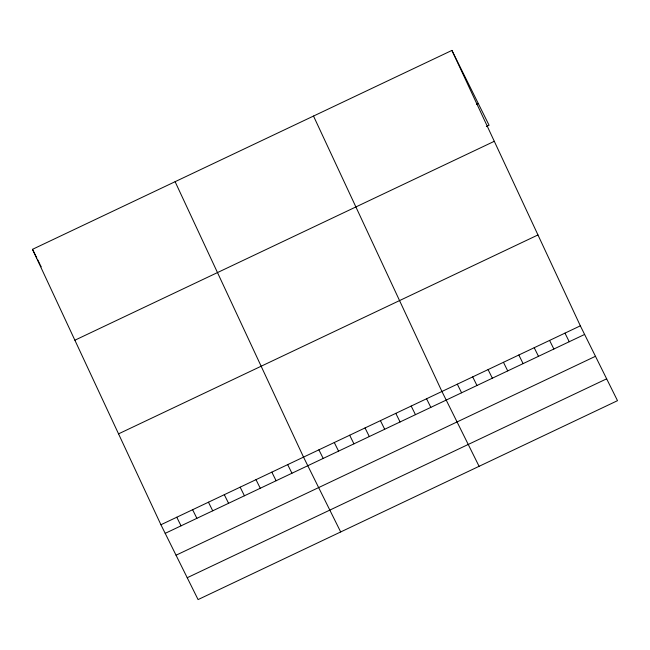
<?xml version="1.0" encoding="UTF-8"?>
<svg xmlns="http://www.w3.org/2000/svg" width="650" height="650" viewBox="0 0 650 650"><rect width="100%" height="100%" fill="white"/><g stroke="black" fill="none" stroke-linecap="round" stroke-linejoin="round"><path stroke-width="0.97" d="M451.921 50.416L580.344 325.837L617.5 400.676L198.079 599.584L160.924 524.745L32.5 249.324L451.921 50.416L489.076 125.255L486.363 126.539M476.418 104.252L478.229 103.399M74.88 340.21L494.301 141.302M118.544 433.859L537.964 234.943M160.924 524.745L580.344 325.837M165.197 533.349L584.618 334.441M176.044 555.214L595.473 356.298M187.224 577.728L606.653 378.82M564.972 333.125L569.246 341.738M549.591 340.421L553.865 349.026M534.211 347.717L538.484 356.322M518.83 355.006L523.104 363.618M503.457 362.302L507.723 370.906M488.077 369.598L492.351 378.202M472.696 376.886L476.97 385.499M457.316 384.183L461.589 392.787M479.091 466.318L441.935 391.479L313.511 116.049M426.562 398.767L430.828 407.379M411.182 406.063L415.456 414.668M395.801 413.351L400.075 421.964M380.421 420.648L384.694 429.26M365.04 427.944L369.314 436.548M349.668 435.232L353.941 443.844M334.287 442.528L338.561 451.132M318.906 449.824L323.18 458.429M340.681 531.96L303.526 457.113L175.102 181.691M287.682 464.628L291.956 473.241M271.838 472.144L276.112 480.748M255.994 479.659L260.268 488.264M240.151 487.175L244.424 495.779M224.307 494.691L228.572 503.295M208.455 502.198L212.729 510.811M192.611 509.714L196.885 518.326M176.768 517.229L181.041 525.842M32.5 249.324L36.774 257.928M37.578 259.553L39.991 264.404M40.389 265.216L41.194 266.833"/></g></svg>
